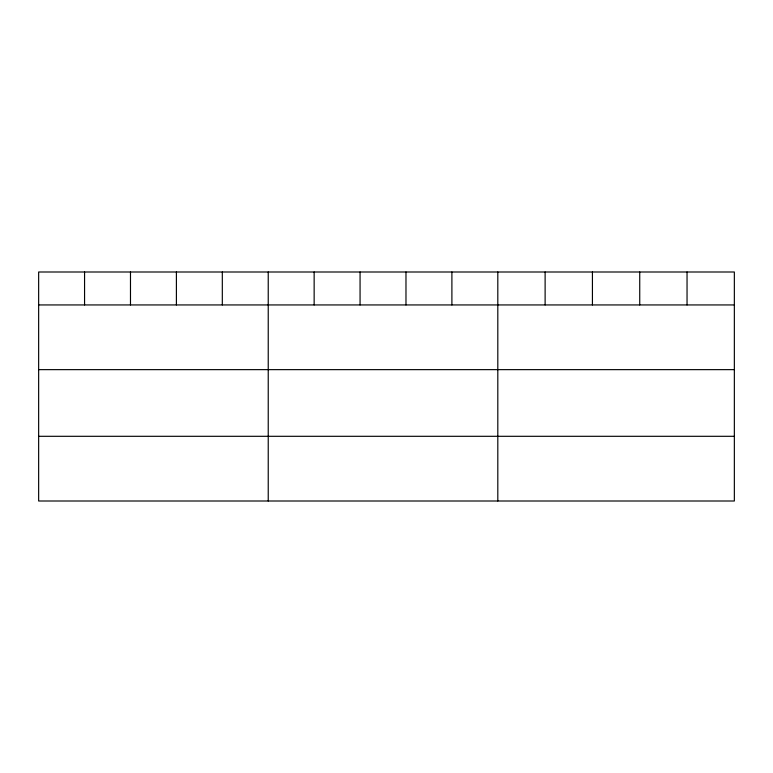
<?xml version="1.0" encoding="UTF-8"?>
<svg xmlns="http://www.w3.org/2000/svg" width="773" height="773" viewBox="0 0 773 773"><rect width="100%" height="100%" fill="white"/><g stroke="black" fill="none" stroke-linecap="round" stroke-linejoin="round"><path stroke-width="1.16" d="M734.35 304.939L734.35 501.001L38.65 501.001L38.65 271.999L734.35 271.999L734.35 304.939L38.65 304.939M38.65 369.639L734.35 369.639M38.65 436.301L734.35 436.301M687.042 271.999L687.042 304.939M639.735 271.999L639.735 304.939M592.427 271.999L592.427 304.939M545.12 271.999L545.12 304.939M497.812 271.999L497.812 501.001M451.896 271.999L451.896 304.939M405.98 271.999L405.98 304.939M360.063 271.999L360.063 304.939M314.147 271.999L314.147 304.939M268.231 271.999L268.231 501.001M222.315 271.999L222.315 304.939M176.399 271.999L176.399 304.939M130.482 271.999L130.482 304.939M84.566 271.999L84.566 304.939"/></g></svg>
